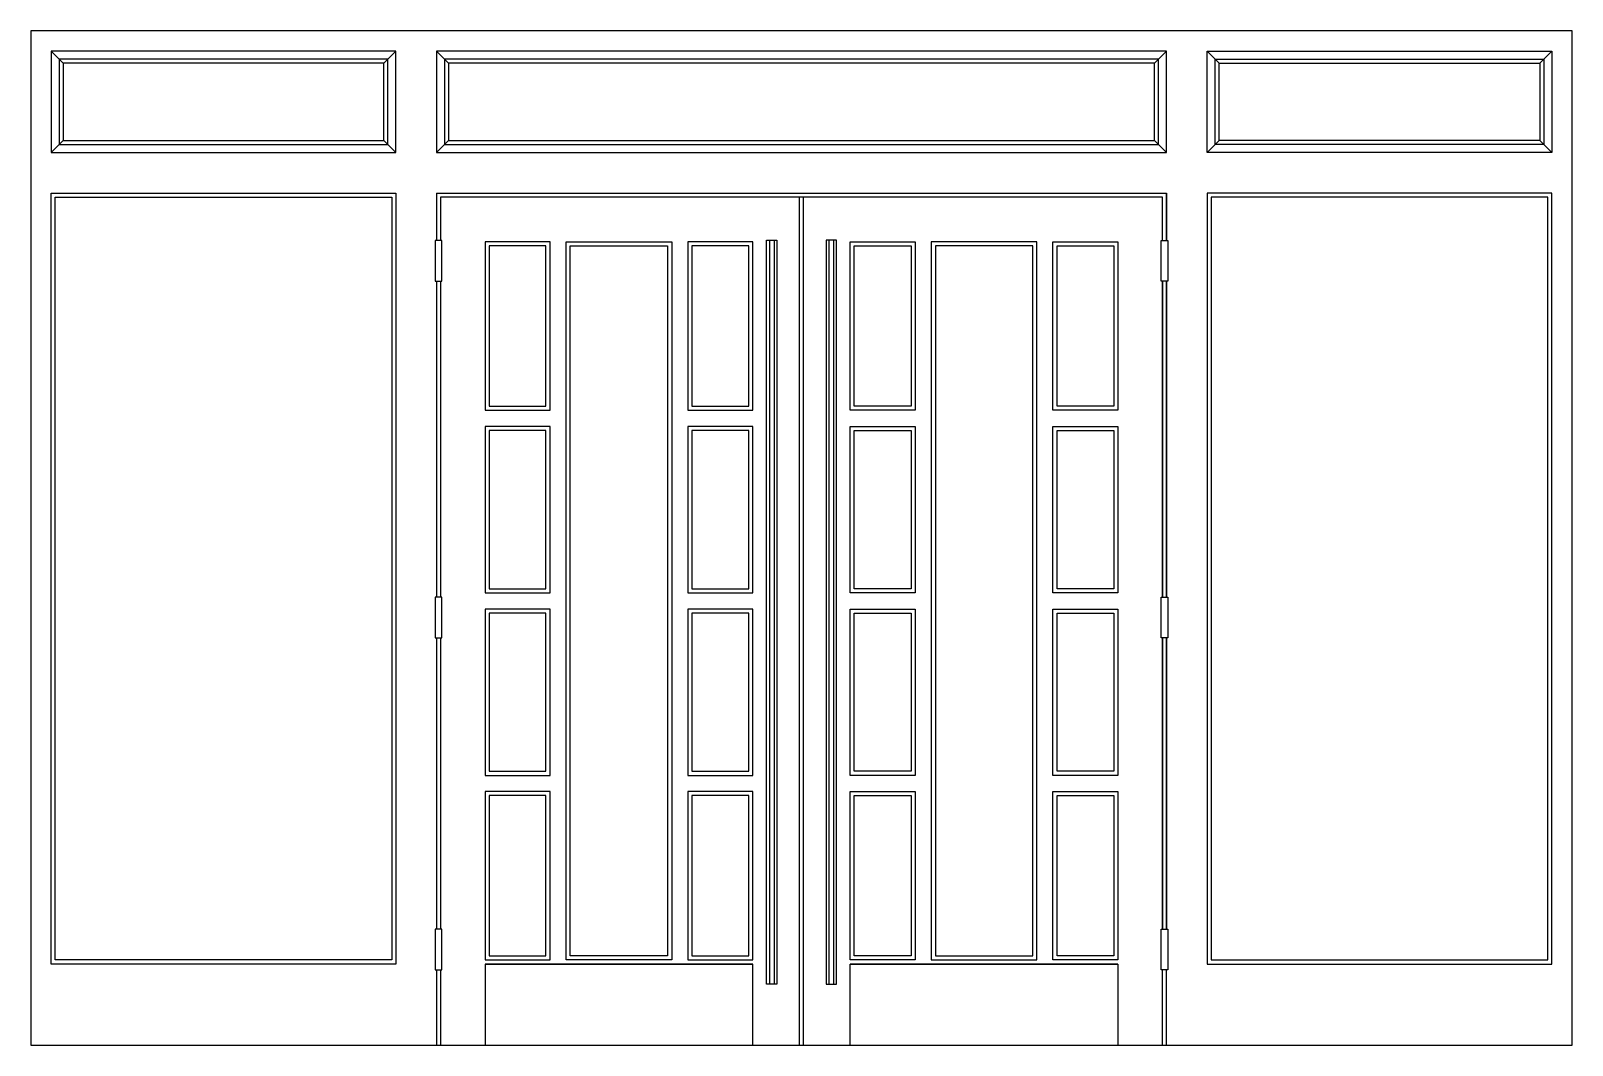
# Model space of a CAD drawing. Header units: metres. Extents: x 0 to 3800, y 0 to 2500.
import ezdxf

# ---------------------------------------------------------------- set-up
doc = ezdxf.new("R2010")
doc.units = ezdxf.units.M
for name, color, linetype in [('2', 2, 'Continuous'), ('3', 3, 'Continuous'), ('7', 7, 'Continuous'), ('BH', 3, 'Continuous')]:
    doc.layers.add(name, color=color, linetype=linetype)

msp = doc.modelspace()

# ---------------------------------------------------------------- hatches: boundary and pattern name
at = {"layer": 'BH'}
h = msp.add_hatch(dxfattribs=at)
h.set_pattern_fill('AR-RROOF', scale=750)
h.paths.add_polyline_path([(60, 2090), (60, 210), (890, 210), (890, 2090)])
h.paths.add_polyline_path([(2910, 2090), (2910, 210), (3740, 210), (3740, 2090)])
h = msp.add_hatch(dxfattribs=at)
h.set_pattern_fill('AR-RROOF', scale=900)
h.paths.add_polyline_path([(1270, 1970), (1130, 1970), (1130, 1575), (1270, 1575)])
h.paths.add_polyline_path([(1130, 1125), (1270, 1125), (1270, 1515), (1130, 1515)])
h.paths.add_polyline_path([(1130, 675), (1270, 675), (1270, 1065), (1130, 1065)])
h.paths.add_polyline_path([(1270, 615), (1130, 615), (1130, 220), (1270, 220)])
h.paths.add_polyline_path([(1330, 220), (1570, 220), (1570, 1970), (1330, 1970)])
h.paths.add_polyline_path([(1770, 1065), (1630, 1065), (1630, 675), (1770, 675)])
h.paths.add_polyline_path([(1770, 1515), (1630, 1515), (1630, 1125), (1770, 1125)])
h.paths.add_polyline_path([(1770, 1970), (1630, 1970), (1630, 1575), (1770, 1575)])
h.paths.add_polyline_path([(1630, 220), (1770, 220), (1770, 615), (1630, 615)])
h.paths.add_polyline_path([(2030, 220), (2170, 220), (2170, 615), (2030, 615)])
h.paths.add_polyline_path([(2170, 1065), (2030, 1065), (2030, 675), (2170, 675)])
h.paths.add_polyline_path([(2170, 1515), (2030, 1515), (2030, 1125), (2170, 1125)])
h.paths.add_polyline_path([(2170, 1575), (2170, 1970), (2030, 1970), (2030, 1575)])
h.paths.add_polyline_path([(2230, 220), (2470, 220), (2470, 1970), (2230, 1970)])
h.paths.add_polyline_path([(2670, 1970), (2530, 1970), (2530, 1575), (2670, 1575)])
h.paths.add_polyline_path([(2530, 1125), (2670, 1125), (2670, 1515), (2530, 1515)])
h.paths.add_polyline_path([(2670, 1065), (2530, 1065), (2530, 675), (2670, 675)])
h.paths.add_polyline_path([(2670, 615), (2530, 615), (2530, 220), (2670, 220)])

# ---------------------------------------------------------------- linework, layer by layer
for p, q in [((1000, 2100), (1000, 1983.12)), ((1000, 2100), (2800, 2100)), ((1895, 0), (1895, 2090)), ((1895, 0), (1895, 2090)), ((2800, 2100), (2800, 1983.12)), ((2800, 1983.12), (2800, 2100)), ((1000, 1883.12), (1000, 1104.22)), ((2800, 1883.12), (2800, 1104.22)), ((2800, 1104.22), (2800, 1883.12)), ((1000, 1004.22), (1000, 285.94)), ((2800, 1004.22), (2800, 285.94)), ((2800, 285.94), (2800, 1004.22)), ((1000, 185.94), (1000, 0)), ((2800, 0), (2800, 185.94))]:
    msp.add_line(p, q)
for points in [[(50, 2200), (900, 2200), (900, 2450), (50, 2450)], [(1000, 2200), (2800, 2200), (2800, 2450), (1000, 2450)], [(3750, 2200), (2900, 2200), (2900, 2450), (3750, 2450)], [(80, 2230), (870, 2230), (870, 2420), (80, 2420)], [(1030, 2230), (2770, 2230), (2770, 2420), (1030, 2420)], [(3720, 2230), (2930, 2230), (2930, 2420), (3720, 2420)], [(50, 2100), (900, 2100), (900, 200), (50, 200)], [(3750, 2100), (2900, 2100), (2900, 200), (3750, 200)], [(997, 1883.12), (1013, 1883.12), (1013, 1983.12), (997, 1983.12)], [(1120, 1565), (1280, 1565), (1280, 1980), (1120, 1980)], [(1320, 210), (1320, 1980), (1580, 1980), (1580, 210)], [(1620, 1565), (1780, 1565), (1780, 1980), (1620, 1980)], [(2180, 1565), (2020, 1565), (2020, 1980), (2180, 1980)], [(2480, 210), (2480, 1980), (2220, 1980), (2220, 210)], [(2680, 1565), (2520, 1565), (2520, 1980), (2680, 1980)], [(2803, 1883.12), (2787, 1883.12), (2787, 1983.12), (2803, 1983.12)], [(1120, 1115), (1280, 1115), (1280, 1525), (1120, 1525)], [(1620, 1115), (1780, 1115), (1780, 1525), (1620, 1525)], [(2180, 1115), (2020, 1115), (2020, 1525), (2180, 1525)], [(2680, 1115), (2520, 1115), (2520, 1525), (2680, 1525)], [(997, 1004.22), (1013, 1004.22), (1013, 1104.22), (997, 1104.22)], [(2803, 1004.22), (2787, 1004.22), (2787, 1104.22), (2803, 1104.22)], [(1120, 665), (1280, 665), (1280, 1075), (1120, 1075)], [(1780, 665), (1780, 1075), (1620, 1075), (1620, 665)], [(2020, 665), (2020, 1075), (2180, 1075), (2180, 665)], [(2680, 665), (2520, 665), (2520, 1075), (2680, 1075)], [(1120, 210), (1280, 210), (1280, 625), (1120, 625)], [(1780, 210), (1780, 625), (1620, 625), (1620, 210), (1780, 210)], [(2020, 210), (2020, 625), (2180, 625), (2180, 210), (2020, 210)], [(2680, 210), (2520, 210), (2520, 625), (2680, 625)], [(997, 185.94), (1013, 185.94), (1013, 285.94), (997, 285.94)], [(2803, 185.94), (2787, 185.94), (2787, 285.94), (2803, 285.94)]]:
    msp.add_lwpolyline(points, close=True)
at = {"layer": '2'}
msp.add_line((0, 0), (3800, 0), dxfattribs=at)
at = {"layer": '3'}
for p, q in [((80, 2420), (50, 2450)), ((870, 2420), (900, 2450)), ((1030, 2420), (1000, 2450)), ((2770, 2420), (2800, 2450)), ((2930, 2420), (2900, 2450)), ((3720, 2420), (3750, 2450)), ((80, 2230), (50, 2200)), ((870, 2230), (900, 2200)), ((1030, 2230), (1000, 2200)), ((2770, 2230), (2800, 2200)), ((2930, 2230), (2900, 2200)), ((3720, 2230), (3750, 2200)), ((1905, 0), (1905, 2090)), ((1821.04, 1984.07), (1821.04, 150.08)), ((1832.43, 1984.07), (1832.43, 150.08)), ((1967.57, 1984.07), (1967.57, 150.08)), ((1978.96, 1984.07), (1978.96, 150.08))]:
    msp.add_line(p, q, dxfattribs=at)
for points in [[(70, 2220), (880, 2220), (880, 2430), (70, 2430)], [(1020, 2220), (2780, 2220), (2780, 2430), (1020, 2430)], [(3730, 2220), (2920, 2220), (2920, 2430), (3730, 2430)], [(60, 2090), (890, 2090), (890, 210), (60, 210)], [(3740, 2090), (2910, 2090), (2910, 210), (3740, 210)], [(1130, 1575), (1270, 1575), (1270, 1970), (1130, 1970)], [(1330, 220), (1330, 1970), (1570, 1970), (1570, 220)], [(1630, 1575), (1770, 1575), (1770, 1970), (1630, 1970)], [(2170, 1575), (2030, 1575), (2030, 1970), (2170, 1970)], [(2470, 220), (2470, 1970), (2230, 1970), (2230, 220)], [(2670, 1575), (2530, 1575), (2530, 1970), (2670, 1970)], [(1130, 1125), (1270, 1125), (1270, 1515), (1130, 1515)], [(1630, 1125), (1770, 1125), (1770, 1515), (1630, 1515)], [(2170, 1125), (2030, 1125), (2030, 1515), (2170, 1515)], [(2670, 1125), (2530, 1125), (2530, 1515), (2670, 1515)], [(1130, 675), (1270, 675), (1270, 1065), (1130, 1065)], [(1770, 675), (1770, 1065), (1630, 1065), (1630, 675)], [(2030, 675), (2030, 1065), (2170, 1065), (2170, 675)], [(2670, 675), (2530, 675), (2530, 1065), (2670, 1065)], [(1130, 220), (1270, 220), (1270, 615), (1130, 615)], [(1770, 220), (1770, 615), (1630, 615), (1630, 220)], [(2030, 220), (2030, 615), (2170, 615), (2170, 220)], [(2670, 220), (2530, 220), (2530, 615), (2670, 615)]]:
    msp.add_lwpolyline(points, close=True, dxfattribs=at)
for points in [[(2790, 1983.12), (2790, 2090), (1010, 2090), (1010, 1983.12)], [(1010, 1883.12), (1010, 1104.22)], [(2790, 1883.12), (2790, 1104.22)], [(2790, 1104.22), (2790, 1883.12)], [(1010, 1004.22), (1010, 285.94)], [(2790, 1004.22), (2790, 285.94)], [(2790, 285.94), (2790, 1004.22)], [(1010, 185.94), (1010, 0)], [(2790, 0), (2790, 185.94)]]:
    msp.add_lwpolyline(points, dxfattribs=at)
at = {"layer": '7'}
for p, q in [((3800, 2500), (0, 2500)), ((0, 2500), (0, 0)), ((3800, 0), (3800, 2500)), ((1120, 200), (1780, 200)), ((2680, 200), (2020, 200))]:
    msp.add_line(p, q, dxfattribs=at)
for points in [[(1814.12, 1984.07), (1839.12, 1984.07), (1839.12, 150.08), (1814.12, 150.08)], [(1985.88, 1984.07), (1960.88, 1984.07), (1960.88, 150.08), (1985.88, 150.08)]]:
    msp.add_lwpolyline(points, close=True, dxfattribs=at)
for points in [[(1780, 0), (1780, 200), (1120, 200), (1120, 0)], [(2020, 0), (2020, 200), (2680, 200), (2680, 0)]]:
    msp.add_lwpolyline(points, dxfattribs=at)

doc.saveas('drawing.dxf')
